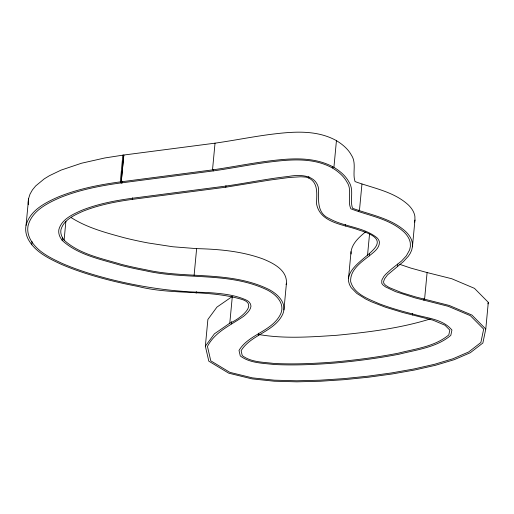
<?xml version="1.0" encoding="UTF-8"?>
<svg xmlns="http://www.w3.org/2000/svg" width="514" height="514" viewBox="0 0 514 514"><rect width="100%" height="100%" fill="white"/><g stroke="black" fill="none" stroke-linecap="round" stroke-linejoin="round"><path stroke-width="0.77" d="M229.79 323.184C237.211 320.28 260.02 304.847 241.798 299.379C208.061 289.369 171.888 295.164 137.752 286.382A248.667 124.709 5.4 0 1 109.655 280.226C92.989 275.967 76.47 270.929 60.684 264.048C48.528 258.362 35.305 251.982 28.501 239.762A77.081 38.659 5.4 0 1 26.053 225.344L28.585 198.629L30.018 194.138L32.421 189.904L35.672 185.946L44.243 178.866L49.383 175.717L61.076 170.108L81.533 163.221L104.888 157.952L122.846 155.157L215.032 143.168C233.054 140.611 250.916 137.026 268.957 134.604C291.393 131.732 315.885 129.194 336.439 140.643A63.775 31.984 5.4 0 1 351.261 154.913C356.909 162.996 352.148 173.109 355.058 181.571C373.17 188.24 393.628 191.433 408.373 204.964A52.852 26.503 5.4 0 1 414.882 216.381L414.959 220.056L412.434 246.778L411.663 250.202L410.236 253.363L408.315 256.28L403.419 261.6L387.53 274.874L384.504 278.929L383.579 281.678L383.791 283.253L385.494 285.225L389.194 287.538L401.858 292.736L415.717 296.957L449.217 305.457L471.929 315.069L485.775 329.056L482.864 343.018L470.304 352.732L454.203 359.684L435.57 365.268L414.734 369.99L392.176 373.974L368.487 377.218L344.316 379.673L320.28 381.253L296.886 381.838L274.315 381.221L252.046 378.882L228.73 373.183L208.806 361.162L205.356 346.16L207.887 319.445L216.934 307.115L232.315 296.469L229.79 323.184L214.409 333.837L205.356 346.16M31.746 244.754L32.041 241.612M62.2 240.417L60.337 237.552A44.133 22.134 5.4 0 1 58.937 229.289C61.821 219.17 72.602 214.447 81.392 210.464C97.422 204.019 114.506 200.704 131.565 198.353L225.01 186.184C246.2 183.222 267.171 178.743 288.457 176.456C299.598 174.33 316.309 174.567 318.616 188.869C318.584 199.94 316.682 213.31 329.442 218.636C344.386 227.002 363.25 226.854 376.916 237.719A20.11 10.087 5.4 0 1 379.403 242.081C379.653 248.333 373.556 252.297 369.303 255.863C361.13 262.23 349.95 269.869 350.657 281.556C354.024 294.169 368.32 298.885 378.985 303.671C390.132 307.918 401.627 311.163 413.179 314.099C426.273 318.205 442.567 318.712 451.928 330.039L450.81 335.372C436.463 347.522 416.713 349.681 399.095 354.21C377.803 358.316 356.286 361.136 334.685 363.057C314.51 364.632 294.259 365.499 274.026 364.497C262.564 363.115 249.894 363.231 240.276 355.945L239.01 350.426C248.795 333.939 272.362 331.543 280.772 313.688C285.482 302.605 274.637 293.205 265.5 289.157C227.651 271.822 184.841 279.944 145.154 270.672A215.417 108.03 5.4 0 1 120.816 265.346C100.718 259.229 78.089 255.085 62.2 240.417L62.496 237.269M365.409 231.981C359.202 237.179 352.27 243.206 351.043 251.674L348.518 278.395L348.601 281.492L349.449 284.544L351.094 287.551L356.78 293.398L365.698 299.026L371.378 301.769L385.237 307.147L402.52 312.416L433.013 320.177L445.008 325.253L449.808 330.104L448.812 334.89C434.709 346.712 415.357 348.768 398.119 353.227C376.948 357.307 355.553 360.108 334.081 362.023C314.099 363.578 294.04 364.445 274.007 363.456C263.271 362.081 251.32 362.383 242.242 355.617L241.111 350.689C251.057 334.434 274.489 331.928 282.803 314.041C287.686 302.47 276.346 292.684 266.824 288.45C228.736 270.846 185.605 278.916 145.616 269.696A213.336 106.989 5.4 0 1 121.516 264.414C101.849 258.426 79.721 254.404 64.102 240.141L65.888 221.283M26.06 225.344C29.998 210.29 45.405 202.593 58.551 196.83C78.282 188.869 99.305 184.732 120.315 181.879L122.846 155.157M121.522 182.881L213.291 170.911C231.306 168.348 249.168 164.763 267.209 162.34C288.881 159.597 312.544 156.95 332.436 167.988A61.661 30.924 5.4 0 1 346.751 181.783C352.707 189.904 346.944 200.537 350.863 208.793C368.769 215.809 389.349 218.514 404.036 232.065A50.802 25.475 5.4 0 1 410.294 243.038L410.371 246.579L409.626 249.888L406.375 255.792L401.582 260.996L391.405 269.079L385.635 274.322L383.765 276.571L381.799 280.162L381.774 283.33L382.789 284.801L385.416 286.838L395.478 291.618L414.939 297.863L448.266 306.325L470.342 315.667L483.661 329.121L480.86 342.542L468.665 351.974L452.853 358.791L434.433 364.317L413.757 369.007L391.327 372.965L367.761 376.19L343.712 378.632L319.817 380.206L296.604 380.784L274.303 380.174L252.458 377.88L229.88 372.361L210.772 360.834L207.463 346.43C215.025 331.716 230.606 325.356 243.52 316.38C246.206 314.125 248.917 311.702 250.402 308.451C252.348 304.629 249.033 301.056 245.621 299.758C233.42 294.426 219.87 293.41 206.75 292.46C183.749 292.087 160.811 289.658 138.215 285.398A246.591 123.668 5.4 0 1 110.356 279.301C93.869 275.08 77.53 270.101 61.911 263.296C50.051 257.739 37.13 251.545 30.487 239.627A75.025 37.625 5.4 0 1 28.109 225.595C31.99 210.843 47.108 203.332 59.977 197.678C79.477 189.814 100.256 185.734 121.021 182.907L121.169 181.333M120.315 181.879L121.24 181.802L123.765 155.087M121.24 181.802L123.861 155.074M122.062 182.817L122.21 181.243M64.102 240.141L62.329 237.417A42.071 21.1 5.4 0 1 60.993 229.533C63.813 219.729 74.305 215.193 82.818 211.312C98.617 204.97 115.457 201.706 132.271 199.381L132.419 197.806M194.106 275.35L196.631 248.628C219.022 249.168 241.792 251.185 262.969 258.953C273.287 263.136 287.223 270.107 286.446 283.195L283.921 309.916M196.162 293.153L196.309 291.586M121.336 181.789L212.507 169.89L215.032 143.168M213.291 170.911L213.438 169.337M132.278 199.381L225.794 187.199L225.942 185.625M231.461 323.91L231.685 321.552M258.259 335.533L258.484 333.175M348.518 278.395C350.818 257.257 404.139 243.784 359.511 230.24C344.419 224.477 320.19 223.275 316.56 203.923C316.553 194.819 318.847 182.926 308.702 178.011L308.85 176.443M332.436 167.988L332.584 166.414M412.434 246.778L412.356 243.096A52.852 26.503 5.4 0 0 405.848 231.685C391.103 218.154 370.645 214.955 352.527 208.292C349.623 199.824 354.39 189.711 348.73 181.628A63.775 31.984 5.4 0 0 333.914 167.358L336.439 140.643M345.305 225.999L345.453 224.432M358.592 211.691L358.74 210.123M359.421 210.798L361.946 184.083M367.536 255.201L369.547 233.986M369.303 255.863L369.527 253.505M397.56 266.445L397.785 264.087M412.466 315.024L412.613 313.456M423.864 300.208L424.011 298.634M424.577 299.276L427.102 272.561L410.763 268.07L399.86 264.369M485.775 329.056L488.3 302.341L474.454 288.348L451.742 278.736L427.102 272.561M487.979 303.89L488.3 302.341M414.496 222.112L414.959 220.056M286.073 284.57L286.446 283.195M430.102 319.001C399.802 328.42 368.088 332.23 336.606 335.301C310.912 336.978 284.788 338.932 259.268 334.601M212.507 169.89C230.529 167.326 248.391 163.741 266.432 161.319C288.868 158.447 313.36 155.909 333.914 167.358M225.794 187.199L269.464 180.131L289.119 177.491L300.812 176.771L306.048 177.105L308.702 178.011M121.574 182.875L122.133 182.817L121.021 182.907M196.631 248.628L172.852 246.765L148.141 242.974A213.336 106.989 5.4 0 1 124.041 237.699C105.955 232.771 87.348 227.856 71.362 217.718M351.043 251.674L351.101 254M28.334 204.701A77.081 38.659 5.4 0 1 28.585 198.629"/></g></svg>
